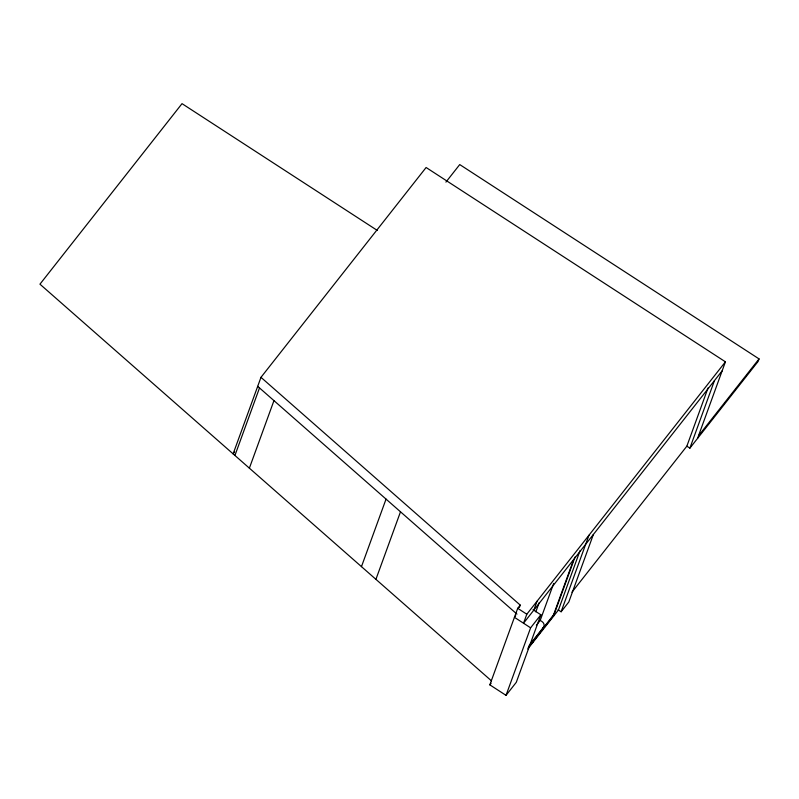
<?xml version="1.0" encoding="UTF-8"?>
<svg xmlns="http://www.w3.org/2000/svg" width="799" height="799" viewBox="0 0 799 799"><rect width="100%" height="100%" fill="white"/><g stroke="black" fill="none" stroke-linecap="round" stroke-linejoin="round"><path stroke-width="1.2" d="M697.567 438.371L725.432 361.827L426.107 167.5L260.973 377.338L233.118 453.882L234.656 451.924M234.926 455.47L259.505 387.934M249.378 468.164L273.957 400.629M361.468 566.641L386.047 499.105M375.92 579.335L400.499 511.799M533.043 609.717L540.863 614.791L516.284 682.326L506.027 695.35L489.847 684.853L517.712 608.309L520.229 605.103L260.973 377.338M519.41 607.36L520.229 605.103M725.432 361.827L526.811 614.221L523.535 623.22L722.156 370.836M533.782 610.196L537.058 601.198M535.839 611.824L539.205 602.586M506.027 695.35L530.606 627.824L540.863 614.791M536.389 625.267L540.224 620.384L553.677 583.44M540.224 620.384L541.902 621.472A4.874 4.085 20 0 1 543.39 627.355L542.93 628.603A4.874 4.085 20 0 0 543.67 626.626M573.422 560.269L553.078 616.149L544.618 626.905M553.417 616.379L575.04 556.993M580.044 550.631L558.431 610.017L527.769 648.978M558.082 609.797L561.118 611.764L588.973 535.23M593.387 534.461L568.808 601.997L561.118 611.764M571.944 592.189L686.85 446.172L708.044 387.944M686.85 446.172L689.887 448.139L714.466 380.604M445.932 182.102L459.735 164.574L759.05 358.901L758.141 361.398L689.887 448.139M515.695 615.709L514.436 617.317L530.606 627.824M489.847 684.853L491.115 683.245M529.188 645.402L543.39 627.355M528.728 646.651L554.336 613.872M528.189 647.779L536.928 636.673M538.466 634.716L540.004 632.768M541.542 630.811L543.08 628.853M698.486 435.864L759.05 358.901M377.358 230.472L182.022 103.65L39.95 284.174L491.445 680.828M517.712 608.309L526.811 614.221M257.697 386.346L516.953 614.111M532.943 640.389L532.384 643.115L532.943 640.389"/></g></svg>
